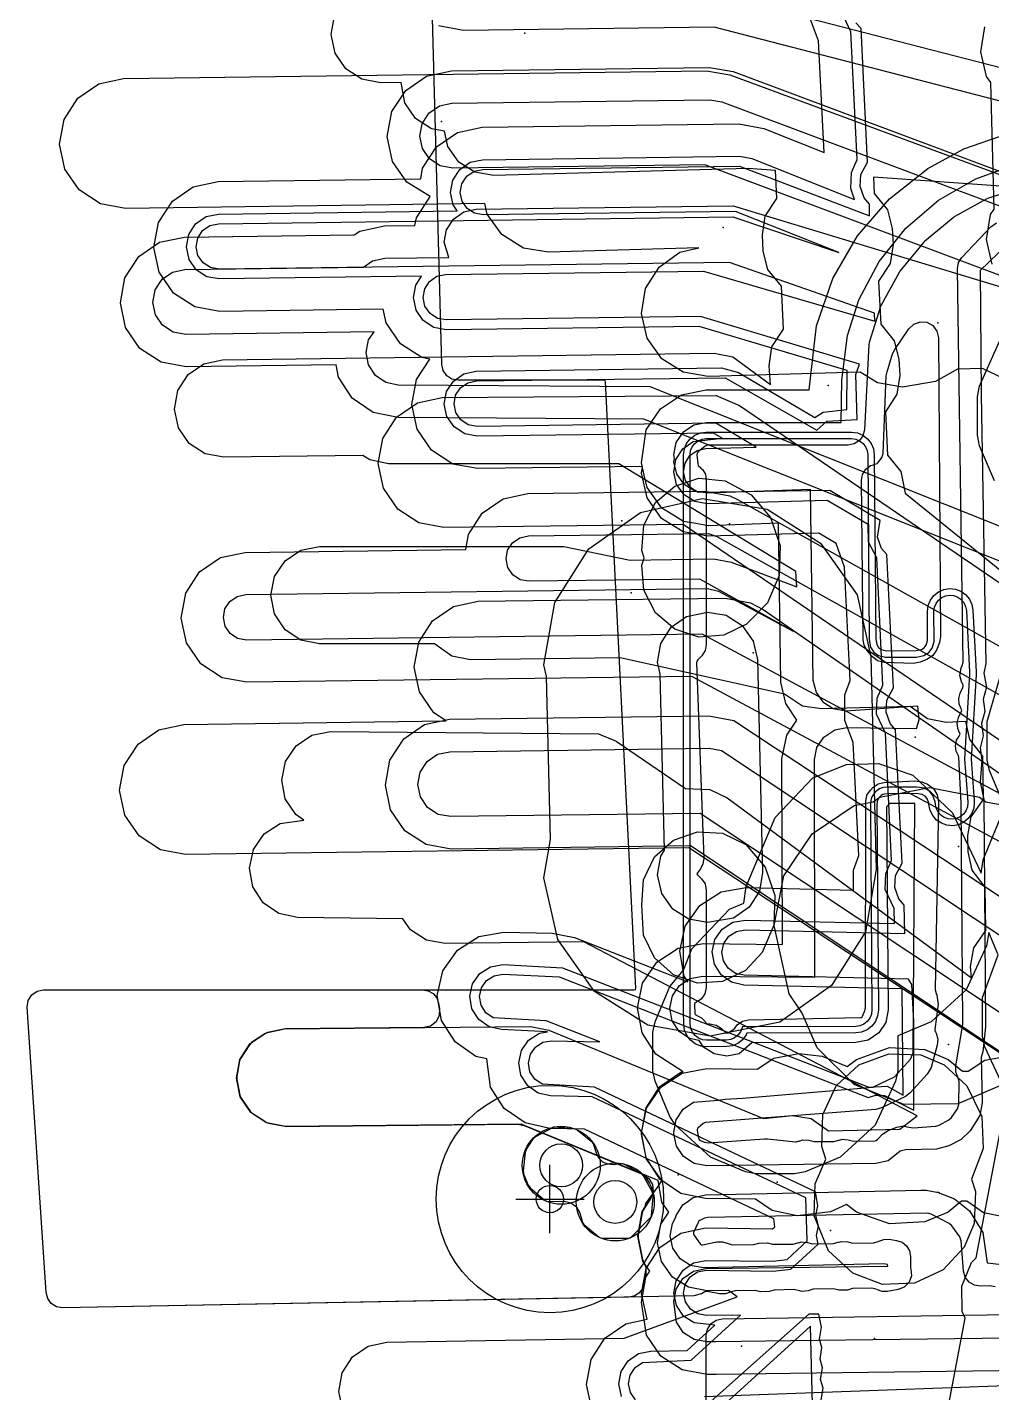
# Model space of a CAD drawing. Header units: metres. Extents: x 17722 to 17999, y 13535 to 15917.
# Drawn here: x 17751.42 to 17781.11, y 14743.12 to 14785.15 of the extents above; entities that cross this region are included whole.
import ezdxf

# ---------------------------------------------------------------- set-up
doc = ezdxf.new("R2010")
doc.units = ezdxf.units.M
for name, color, linetype in [('AI_GREENING_ALLOWED_ZONE', 4, 'Continuous'), ('AI_GREENING_EXCLUSIONS', 1, 'Continuous'), ('AI_GREENING_LAWN', 82, 'Continuous'), ('AI_GREENING_REJECTED', 6, 'Continuous'), ('AI_GREENING_SHRUBS', 92, 'Continuous'), ('AI_GREENING_TREES', 3, 'Continuous')]:
    doc.layers.add(name, color=color, linetype=linetype)

# ---------------------------------------------------------------- blocks, each defined once
blk = doc.blocks.new('AI_TREE')
for p, q in [((0, -0.3), (0, 0.3)), ((-0.3, 0), (0.3, 0))]:
    blk.add_line(p, q)
for radius in [1, 0.12]:
    blk.add_circle((0, 0), radius)
blk = doc.blocks.new('AI_SHRUB')
for radius in [1, 0.55]:
    blk.add_circle((0, 0), radius)

msp = doc.modelspace()

# ---------------------------------------------------------------- linework, layer by layer
at = {"layer": 'AI_GREENING_ALLOWED_ZONE'}
msp.add_lwpolyline([(17752.508, 14745.738), (17752.321, 14745.77), (17752.16, 14745.87), (17752.048, 14746.022), (17752, 14746.205), (17751.421, 14754.992), (17751.449, 14755.193), (17751.555, 14755.367), (17751.721, 14755.484), (17751.92, 14755.525), (17763.593, 14755.525), (17763.764, 14755.495), (17763.914, 14755.408), (17764.026, 14755.275), (17764.085, 14755.111), (17764.114, 14754.948), (17764.105, 14754.733), (17764.006, 14754.542), (17763.836, 14754.41), (17763.626, 14754.362), (17759.368, 14754.322), (17759.32, 14754.317), (17758.819, 14754.212), (17758.73, 14754.175), (17758.328, 14753.9), (17758.26, 14753.831), (17757.994, 14753.424), (17757.958, 14753.335), (17757.867, 14752.856), (17757.868, 14752.76), (17757.968, 14752.283), (17758.005, 14752.194), (17758.28, 14751.792), (17758.348, 14751.724), (17758.756, 14751.458), (17758.845, 14751.422), (17759.348, 14751.327), (17759.397, 14751.322), (17766.526, 14751.389), (17766.721, 14751.351), (17770.383, 14749.844), (17770.56, 14749.72), (17770.669, 14749.533), (17770.688, 14749.318), (17770.615, 14749.114), (17770.382, 14748.745), (17770.348, 14748.658), (17770.223, 14747.986), (17770.224, 14747.889), (17770.366, 14747.223), (17770.424, 14747.088), (17770.419, 14747.086), (17770.464, 14746.984), (17770.469, 14746.793), (17770.418, 14746.483), (17770.361, 14746.321), (17770.252, 14746.187), (17770.103, 14746.098), (17769.934, 14746.065), (17752.508, 14745.738)], close=True, dxfattribs=at)
at = {"layer": 'AI_GREENING_EXCLUSIONS'}
for points in [[(17772.272, 14743.01), (17783.805, 14743.423), (17784.196, 14743.359), (17786.678, 14743.526), (17786.915, 14744.12), (17787.481, 14744.764), (17788.261, 14745.151), (17788.553, 14745.21), (17789.147, 14745.21), (17789.98, 14744.925), (17790.624, 14744.359), (17790.969, 14743.679), (17795.319, 14743.835), (17794.562, 14764.909), (17794.191, 14765.402), (17794.045, 14766.281), (17794.163, 14766.959), (17794.471, 14767.468), (17793.639, 14790.627)], [(17787.599, 14782.31), (17772.693, 14786.156)], [(17768.798, 14742.617), (17768.635, 14743.38), (17768.777, 14744.148), (17769.202, 14744.802), (17769.845, 14745.244), (17770.506, 14745.385), (17770.326, 14746.178), (17770.471, 14746.945), (17770.898, 14747.598), (17771.543, 14748.038), (17772.306, 14748.198), (17774.364, 14748.172), (17774.432, 14748.235), (17774.406, 14748.479), (17768.576, 14751.237), (17767.508, 14751.259), (17766.745, 14751.427), (17766.106, 14751.874), (17765.686, 14752.532), (17765.571, 14753.399), (17765.235, 14753.474), (17764.597, 14753.923), (17764.178, 14754.581), (17764.044, 14755.35), (17764.213, 14756.112), (17764.662, 14756.75), (17765.32, 14757.169), (17766.089, 14757.303), (17767.585, 14757.269), (17768.267, 14757.133), (17771.754, 14755.771), (17771.641, 14755.95), (17771.507, 14756.719), (17771.677, 14757.48), (17772.125, 14758.119), (17772.784, 14758.537), (17773.553, 14758.672), (17776.854, 14758.595), (17776.854, 14759.209), (17777.02, 14759.657), (17776.849, 14763.138), (17776.588, 14763.812), (17776.588, 14764.603), (17776.754, 14765.051), (17776.583, 14768.532), (17776.322, 14769.267), (17775.786, 14769.584), (17772.381, 14769.49), (17771.612, 14769.621), (17770.951, 14770.037), (17770.5, 14770.673), (17770.327, 14771.434), (17770.327, 14771.434), (17770.361, 14771.636), (17765.285, 14771.569), (17764.518, 14771.711), (17763.863, 14772.136), (17763.421, 14772.779), (17763.259, 14773.542), (17763.401, 14774.31), (17763.811, 14774.942), (17763.566, 14774.987), (17762.912, 14775.412), (17762.47, 14776.055), (17762.381, 14776.473), (17757.346, 14776.406), (17756.578, 14776.548), (17755.924, 14776.973), (17755.482, 14777.616), (17755.319, 14778.38), (17755.461, 14779.147), (17755.886, 14779.801), (17756.529, 14780.244), (17757.293, 14780.406), (17763.532, 14780.488), (17763.593, 14780.82), (17764.018, 14781.474), (17764.661, 14781.916), (17765.424, 14782.079), (17773.331, 14782.183), (17774.097, 14782.042), (17775.954, 14781.303), (17775.785, 14784.738), (17775.533, 14785.389)], [(17761.135, 14742.586), (17761.011, 14743.158), (17761.116, 14743.734), (17761.433, 14744.226), (17761.914, 14744.559), (17762.486, 14744.683), (17769.794, 14744.805), (17773.279, 14746.071), (17773.014, 14746.275), (17772.352, 14746.264), (17771.776, 14746.368), (17771.284, 14746.685), (17770.95, 14747.166), (17770.826, 14747.738), (17770.93, 14748.313), (17771.169, 14748.684), (17770.954, 14748.99), (17770.843, 14749.654), (17766.628, 14751.39), (17759.372, 14751.322), (17758.797, 14751.431), (17758.307, 14751.751), (17757.978, 14752.235), (17757.858, 14752.808), (17757.967, 14753.383), (17758.287, 14753.873), (17758.771, 14754.202), (17759.344, 14754.322), (17766.915, 14754.393), (17767.479, 14754.284), (17774.088, 14751.562), (17774.975, 14751.66), (17775.552, 14751.56), (17776.088, 14751.186), (17778.28, 14751.238), (17778.822, 14751.642), (17768.56, 14757.007), (17764.282, 14756.95), (17763.707, 14757.057), (17763.216, 14757.375), (17762.987, 14757.708), (17759.738, 14757.752), (17759.166, 14757.873), (17758.684, 14758.205), (17758.365, 14758.696), (17758.259, 14759.272), (17758.381, 14759.844), (17758.712, 14760.326), (17759.203, 14760.645), (17759.939, 14760.749), (17759.687, 14760.919), (17759.364, 14761.407), (17759.252, 14761.982), (17759.369, 14762.555), (17759.696, 14763.04), (17760.184, 14763.363), (17760.759, 14763.475), (17769.007, 14763.409), (17769.546, 14763.18), (17771.684, 14761.726), (17772.436, 14761.688), (17772.966, 14761.439), (17780.492, 14755.899), (17780.455, 14756.246), (17780.559, 14756.822), (17780.935, 14757.356), (17780.91, 14758.685), (17780.515, 14759.205), (17780.39, 14759.777), (17780.381, 14760.277), (17780.484, 14760.853), (17780.86, 14761.387), (17780.836, 14762.715), (17780.44, 14763.235), (17780.32, 14763.783), (17779.711, 14763.754), (17779.136, 14763.862), (17778.604, 14764.242), (17775.87, 14764.173), (17775.291, 14764.257), (17774.736, 14764.625), (17769.677, 14765.748), (17765.068, 14765.687), (17764.493, 14765.794), (17763.962, 14766.171), (17760.42, 14766.171), (17759.846, 14766.285), (17759.36, 14766.61), (17759.035, 14767.097), (17758.92, 14767.671), (17759.035, 14768.245), (17759.36, 14768.732), (17759.846, 14769.057), (17760.42, 14769.171), (17767.938, 14769.171), (17769.986, 14768.753), (17772.545, 14768.787), (17773.094, 14768.69), (17775.109, 14767.931), (17775.085, 14768.405), (17769.637, 14771.72), (17762.539, 14771.72), (17761.965, 14771.835), (17761.755, 14771.975), (17757.47, 14771.918), (17756.895, 14772.025), (17756.404, 14772.344), (17756.072, 14772.826), (17755.951, 14773.398), (17756.057, 14773.974), (17756.376, 14774.465), (17756.858, 14774.796), (17757.431, 14774.918), (17772.571, 14775.118), (17773.146, 14775.012), (17774.305, 14774.16), (17774.261, 14774.735), (17774.346, 14775.314), (17774.704, 14775.861), (17774.636, 14777.188), (17774.224, 14777.694), (17774.081, 14778.262), (17774.055, 14778.761), (17774.14, 14779.34), (17774.498, 14779.886), (17774.454, 14780.749), (17773.613, 14780.808), (17765.781, 14780.596), (17765.204, 14780.695), (17764.709, 14781.006), (17764.37, 14781.484), (17764.263, 14781.956), (17763.866, 14782.03), (17763.375, 14782.348), (17763.044, 14782.831), (17762.932, 14783.456), (17762.296, 14783.447), (17761.721, 14783.554), (17761.23, 14783.873), (17760.898, 14784.355), (17760.776, 14784.927), (17760.883, 14785.503)], [(17769.716, 14743.012), (17769.635, 14743.394), (17769.706, 14743.777), (17769.919, 14744.105), (17770.24, 14744.326), (17770.622, 14744.407), (17771.738, 14744.422), (17772.592, 14745.201), (17771.952, 14745.271), (17771.626, 14745.484), (17771.406, 14745.806), (17771.326, 14746.188), (17771.398, 14746.572), (17771.612, 14746.898), (17771.934, 14747.118), (17772.316, 14747.198), (17774.372, 14747.17), (17774.813, 14747.228), (17775.433, 14747.794), (17775.388, 14749.121), (17768.811, 14752.233), (17767.528, 14752.259), (17767.147, 14752.343), (17766.827, 14752.566), (17766.617, 14752.895), (17766.549, 14753.279), (17766.633, 14753.66), (17766.856, 14753.98), (17767.185, 14754.19), (17767.439, 14754.235), (17766.02, 14754.304), (17765.639, 14754.389), (17765.32, 14754.613), (17765.111, 14754.943), (17765.043, 14755.327), (17765.128, 14755.708), (17765.352, 14756.027), (17765.682, 14756.236), (17766.066, 14756.304), (17767.903, 14756.201), (17777.325, 14752.524), (17777.889, 14752.564), (17778.387, 14752.286), (17778.358, 14755.559), (17773.483, 14755.672), (17773.102, 14755.757), (17772.783, 14755.982), (17772.573, 14756.311), (17772.506, 14756.695), (17772.591, 14757.076), (17772.816, 14757.396), (17773.145, 14757.605), (17773.529, 14757.672), (17778.124, 14757.565), (17778.105, 14758.031), (17777.834, 14758.615), (17777.854, 14759.108), (17778.03, 14759.507), (17777.839, 14763.425), (17777.568, 14764.01), (17777.588, 14764.503), (17777.764, 14764.901), (17777.573, 14768.819), (17777.322, 14769.307), (17777.311, 14769.844), (17776.047, 14770.592), (17772.354, 14770.49), (17771.969, 14770.555), (17771.639, 14770.763), (17771.413, 14771.081), (17771.326, 14771.462), (17771.392, 14771.846), (17771.6, 14772.177), (17771.918, 14772.402), (17772.817, 14772.503), (17772.543, 14772.665), (17765.272, 14772.569), (17764.888, 14772.64), (17764.561, 14772.852), (17764.34, 14773.174), (17764.259, 14773.555), (17764.33, 14773.939), (17764.542, 14774.266), (17764.864, 14774.487), (17765.245, 14774.569), (17772.798, 14774.668), (17773.32, 14774.529), (17775.667, 14773.14), (17775.921, 14773.31), (17776.651, 14773.386), (17776.66, 14774.585), (17772.109, 14775.948), (17764.32, 14775.845), (17763.937, 14775.916), (17763.609, 14776.128), (17763.388, 14776.45), (17763.307, 14776.832), (17763.378, 14777.215), (17763.556, 14777.488), (17757.332, 14777.406), (17757.332, 14777.406), (17756.949, 14777.477), (17756.621, 14777.69), (17756.4, 14778.011), (17756.319, 14778.393), (17756.39, 14778.777), (17756.603, 14779.104), (17756.924, 14779.325), (17757.306, 14779.406), (17764.656, 14779.503), (17764.532, 14779.684), (17764.451, 14780.066), (17764.522, 14780.449), (17764.734, 14780.776), (17765.056, 14780.997), (17765.438, 14781.079), (17773.344, 14781.183), (17773.727, 14781.112), (17776.892, 14779.854), (17776.771, 14780.192), (17776.791, 14780.685), (17776.967, 14781.084), (17776.777, 14785.01), (17776.513, 14785.587)], [(17770.147, 14742.905), (17769.992, 14743.13), (17769.935, 14743.398), (17769.985, 14743.666), (17770.134, 14743.895), (17770.359, 14744.05), (17771.856, 14744.123), (17773.374, 14745.508), (17772.333, 14745.498), (17772.064, 14745.549), (17771.836, 14745.698), (17771.682, 14745.924), (17771.626, 14746.191), (17771.677, 14746.46), (17771.826, 14746.688), (17772.052, 14746.842), (17772.319, 14746.898), (17774.376, 14746.87), (17774.932, 14746.93), (17775.771, 14747.696), (17775.719, 14747.965), (17775.781, 14748.257), (17775.701, 14748.586), (17775.764, 14748.881), (17775.691, 14749.309), (17768.881, 14752.531), (17767.268, 14752.618), (17767.044, 14752.774), (17766.897, 14753.004), (17766.849, 14753.273), (17766.908, 14753.54), (17767.064, 14753.764), (17767.294, 14753.911), (17767.563, 14753.959), (17769.051, 14753.928), (17767.4, 14754.573), (17765.76, 14754.664), (17765.537, 14754.82), (17765.39, 14755.051), (17765.343, 14755.32), (17765.403, 14755.587), (17765.56, 14755.81), (17765.79, 14755.957), (17766.059, 14756.004), (17767.794, 14755.922), (17777.311, 14752.207), (17777.541, 14752.288), (17777.814, 14752.273), (17778.713, 14751.82), (17778.717, 14754.549), (17778.657, 14755.692), (17778.555, 14755.855), (17773.49, 14755.972), (17773.223, 14756.032), (17773, 14756.189), (17772.853, 14756.419), (17772.806, 14756.688), (17772.866, 14756.955), (17773.023, 14757.179), (17773.253, 14757.325), (17773.522, 14757.372), (17778.44, 14757.258), (17778.417, 14758.135), (17778.253, 14758.325), (17778.128, 14758.675), (17778.148, 14759.049), (17778.353, 14759.428), (17778.152, 14763.529), (17777.988, 14763.719), (17777.862, 14764.069), (17777.882, 14764.443), (17778.088, 14764.822), (17777.886, 14768.923), (17777.722, 14769.113), (17777.597, 14769.463), (17777.675, 14769.977), (17776.125, 14770.894), (17772.076, 14770.835), (17771.845, 14770.981), (17771.687, 14771.204), (17771.626, 14771.47), (17771.672, 14771.739), (17771.818, 14771.97), (17772.04, 14772.128), (17772.307, 14772.189), (17773.864, 14772.232), (17772.624, 14772.966), (17765.268, 14772.869), (17764.999, 14772.918), (17764.77, 14773.067), (17764.615, 14773.292), (17764.558, 14773.559), (17764.608, 14773.828), (17764.757, 14774.057), (17764.982, 14774.212), (17765.249, 14774.269), (17772.91, 14774.361), (17775.726, 14772.757), (17776.036, 14773.033), (17776.974, 14773.086), (17776.933, 14774.47), (17777.039, 14774.785), (17772.151, 14776.248), (17764.316, 14776.145), (17764.048, 14776.195), (17763.819, 14776.343), (17763.664, 14776.568), (17763.607, 14776.835), (17763.657, 14777.104), (17763.806, 14777.333), (17764.031, 14777.488), (17764.298, 14777.545), (17772.24, 14777.65), (17777.512, 14776.105), (17777.499, 14776.352), (17773.037, 14777.914), (17757.328, 14777.706), (17757.06, 14777.756), (17756.831, 14777.905), (17756.676, 14778.13), (17756.619, 14778.397), (17756.669, 14778.665), (17756.818, 14778.894), (17757.043, 14779.049), (17757.043, 14779.049), (17757.31, 14779.106), (17773.143, 14779.315), (17776.401, 14778.22), (17773.228, 14779.481), (17765.46, 14779.379), (17765.191, 14779.429), (17764.962, 14779.577), (17764.808, 14779.802), (17764.751, 14780.069), (17764.801, 14780.338), (17764.949, 14780.567), (17765.174, 14780.722), (17765.441, 14780.779), (17773.348, 14780.883), (17777.352, 14779.348), (17777.355, 14779.712), (17777.191, 14779.902), (17777.065, 14780.252), (17777.085, 14780.626), (17777.29, 14781.005), (17777.09, 14785.113), (17776.933, 14785.296)], [(17786.62, 14781.53), (17772.572, 14785.154), (17764.849, 14785.052), (17764.081, 14785.194)], [(17781.123, 14777.858), (17780.948, 14778.619), (17781.078, 14779.388), (17781.185, 14779.56), (17781.082, 14783.45), (17780.952, 14783.634), (17780.777, 14784.394), (17780.906, 14785.164)], [(17781.476, 14774.341), (17780.825, 14774.652), (17780.055, 14774.629), (17779.382, 14774.247), (17778.364, 14774.079), (17777.594, 14774.209), (17777.064, 14774.541), (17772.385, 14774.404), (17771.615, 14774.533), (17770.954, 14774.948), (17770.502, 14775.583), (17770.327, 14776.344), (17770.457, 14777.113), (17770.871, 14777.775), (17771.507, 14778.227), (17772.097, 14778.363), (17767.466, 14778.227), (17766.696, 14778.356), (17766.035, 14778.771), (17765.582, 14779.406), (17765.509, 14779.726), (17754.439, 14779.579), (17753.672, 14779.721), (17753.018, 14780.146), (17752.575, 14780.789), (17752.413, 14781.553), (17752.555, 14782.32), (17752.98, 14782.975), (17753.623, 14783.417), (17754.386, 14783.579), (17772.331, 14783.816), (17773.05, 14783.693), (17783.694, 14779.764)], [(17782.337, 14768.328), (17770.401, 14773.088), (17762.836, 14773.141), (17762.072, 14773.299), (17761.426, 14773.737), (17760.997, 14774.389), (17760.926, 14774.76), (17756.311, 14774.699), (17755.544, 14774.841), (17754.89, 14775.266), (17754.447, 14775.909), (17754.285, 14776.672), (17754.427, 14777.44), (17754.852, 14778.094), (17755.495, 14778.536), (17756.259, 14778.698), (17761.489, 14778.768), (17761.654, 14778.881), (17762.417, 14779.044), (17763.357, 14779.056), (17763.401, 14779.292), (17763.826, 14779.947), (17763.109, 14780.383), (17762.666, 14781.026), (17762.504, 14781.79), (17762.646, 14782.557), (17763.071, 14783.211), (17763.714, 14783.654), (17764.478, 14783.816), (17772.426, 14783.921), (17773.154, 14783.794), (17786.696, 14778.725)], [(17783.591, 14776.684), (17772.278, 14780.919), (17764.517, 14780.816), (17764.134, 14780.887), (17763.806, 14781.1), (17763.585, 14781.421), (17763.504, 14781.803), (17763.575, 14782.187), (17763.788, 14782.514), (17764.109, 14782.735), (17764.491, 14782.816), (17772.439, 14782.921), (17772.803, 14782.858), (17787.736, 14777.268)], [(17790.939, 14743.917), (17774.922, 14743.718), (17772.639, 14743.686), (17772.621, 14743.689), (17772.351, 14743.686), (17771.584, 14743.829), (17770.929, 14744.254), (17770.488, 14744.898), (17770.326, 14745.912), (17770.465, 14746.68), (17770.587, 14746.87), (17770.376, 14747.174), (17770.214, 14747.938), (17770.356, 14748.705), (17770.445, 14748.845), (17770.463, 14748.947), (17770.842, 14749.473), (17770.958, 14749.656), (17770.489, 14750.317), (17770.489, 14750.317), (17770.326, 14751.08), (17770.331, 14751.105), (17770.326, 14751.127), (17770.47, 14751.894), (17770.897, 14752.548), (17771.541, 14752.988), (17771.616, 14753.004), (17770.776, 14753.548), (17770.349, 14754.201), (17770.205, 14754.968), (17770.365, 14755.732), (17770.806, 14756.376), (17771.459, 14756.803), (17772.226, 14756.947), (17774.667, 14756.921), (17774.656, 14762.631), (17774.806, 14763.363), (17775.114, 14763.825), (17774.771, 14764.338), (17774.621, 14765), (17774.552, 14769.886), (17772.393, 14769.813), (17772.008, 14769.876), (17771.623, 14769.939), (17771.623, 14769.939), (17771.623, 14769.939), (17771.292, 14770.145), (17770.96, 14770.351), (17770.96, 14770.351), (17770.96, 14770.351), (17770.733, 14770.668), (17770.505, 14770.985), (17770.505, 14770.985), (17770.505, 14770.985), (17770.416, 14771.365), (17770.327, 14771.745), (17770.327, 14771.745), (17770.327, 14771.745), (17770.478, 14772.758), (17770.912, 14773.407), (17771.561, 14773.84), (17772.326, 14773.992), (17775.491, 14773.992), (17775.718, 14775.966), (17776.22, 14777.424), (17776.977, 14778.736), (17777.961, 14779.874), (17779.142, 14780.811), (17780.259, 14781.417), (17781.554, 14781.861)], [(17781.578, 14778.46), (17780.757, 14777.672), (17780.785, 14773.837), (17780.93, 14765.569), (17780.875, 14765.27), (17780.948, 14764.843), (17780.85, 14764.469), (17780.9, 14764.094), (17780.802, 14763.72), (17780.852, 14763.346), (17780.754, 14762.972), (17780.804, 14762.597), (17780.758, 14761.928), (17780.871, 14761.382), (17780.923, 14754.383), (17780.836, 14753.616), (17780.789, 14753.455), (17780.818, 14752.043), (17780.818, 14752.043), (17780.747, 14751.659), (17780.452, 14751.189), (17780.17, 14750.92), (17779.788, 14750.723), (17779.411, 14750.62), (17778.455, 14750.602), (17778.295, 14750.558), (17777.922, 14750.258), (17777.54, 14750.177), (17772.339, 14750.107), (17771.956, 14750.178), (17771.628, 14750.39), (17771.407, 14750.712), (17771.326, 14751.093), (17771.331, 14751.117), (17771.326, 14751.138), (17771.398, 14751.522), (17771.611, 14751.849), (17771.933, 14752.069), (17772.69, 14752.131), (17772.909, 14752.162), (17773.445, 14752.194), (17777.454, 14752.525), (17778.12, 14752.85), (17778.617, 14753.388), (17778.693, 14753.583), (17778.746, 14761.264), (17777.977, 14761.262), (17777.878, 14761.162), (17777.923, 14754.908), (17777.85, 14754.524), (17777.634, 14754.198), (17777.31, 14753.979), (17776.926, 14753.901), (17773.729, 14753.892), (17773.336, 14753.56), (17772.955, 14753.48), (17772.571, 14753.552), (17772.244, 14753.765), (17772.108, 14753.965), (17771.813, 14754.027), (17771.491, 14754.247), (17771.277, 14754.574), (17771.205, 14754.957), (17771.285, 14755.339), (17771.505, 14755.661), (17771.832, 14755.875), (17772.215, 14755.947), (17775.669, 14755.911), (17775.656, 14762.616), (17775.731, 14762.982), (17775.947, 14763.307), (17776.287, 14763.531), (17776.654, 14763.601), (17778.794, 14763.568), (17778.876, 14763.839), (17778.836, 14764.259), (17776.619, 14764.103), (17776.236, 14764.179), (17775.949, 14764.36), (17775.716, 14764.673), (17775.62, 14765.052), (17775.535, 14770.924), (17772.36, 14770.813), (17772.36, 14770.813), (17772.36, 14770.813), (17772.36, 14770.813), (17772.167, 14770.844), (17771.975, 14770.876), (17771.975, 14770.876), (17771.975, 14770.876), (17771.809, 14770.979), (17771.643, 14771.081), (17771.643, 14771.081), (17771.643, 14771.081), (17771.529, 14771.24), (17771.416, 14771.398), (17771.416, 14771.398), (17771.416, 14771.398), (17771.416, 14771.398), (17771.327, 14771.778), (17771.343, 14771.879), (17771.326, 14771.992), (17771.402, 14772.375), (17771.619, 14772.699), (17771.943, 14772.916), (17772.326, 14772.992), (17776.479, 14772.992), (17776.499, 14774.287), (17776.672, 14775.664), (17777.022, 14776.767), (17777.643, 14777.944), (17778.468, 14778.973), (17779.47, 14779.829), (17780.623, 14780.486), (17781.612, 14780.844)], [(17783.86, 14780.094), (17777.469, 14780.539), (17777.495, 14780.04), (17777.907, 14779.533), (17778.05, 14778.965), (17778.076, 14778.466), (17777.991, 14777.887), (17777.632, 14777.341), (17777.7, 14776.014), (17778.112, 14775.507), (17778.256, 14774.939), (17778.281, 14774.44), (17778.196, 14773.861), (17777.838, 14773.315), (17777.906, 14771.988), (17778.318, 14771.481), (17778.447, 14770.812), (17781.898, 14768.021)], [(17783.285, 14769.026), (17770.597, 14774.087), (17762.843, 14774.141), (17762.461, 14774.22), (17762.138, 14774.439), (17761.924, 14774.765), (17761.85, 14775.148), (17761.929, 14775.531), (17762.095, 14775.775), (17756.298, 14775.699), (17755.915, 14775.77), (17755.587, 14775.982), (17755.366, 14776.304), (17755.285, 14776.685), (17755.356, 14777.069), (17755.569, 14777.396), (17755.89, 14777.617), (17756.272, 14777.699), (17761.77, 14777.771), (17762.049, 14777.962), (17762.43, 14778.044), (17764.399, 14778.07), (17764.259, 14778.538), (17764.33, 14778.921), (17764.542, 14779.249), (17764.864, 14779.47), (17765.245, 14779.551), (17773.151, 14779.655), (17783.423, 14776.552)], [(17781.194, 14771.191), (17780.741, 14772.274), (17780.676, 14772.596), (17780.676, 14773.784), (17780.741, 14774.106), (17781.688, 14776.247)], [(17784.487, 14761.08), (17771.615, 14769.854), (17764.247, 14769.757), (17763.479, 14769.899), (17762.825, 14770.324), (17762.383, 14770.967), (17762.22, 14771.73), (17762.363, 14772.497), (17762.787, 14773.152), (17763.431, 14773.594), (17764.194, 14773.756), (17772.627, 14773.82), (17773.346, 14773.515), (17784.397, 14765.983)], [(17781.77, 14759.869), (17771.884, 14765.173), (17758.183, 14764.992), (17757.416, 14765.134), (17756.761, 14765.559), (17756.319, 14766.202), (17756.157, 14766.965), (17756.299, 14767.733), (17756.724, 14768.387), (17757.367, 14768.829), (17758.13, 14768.991), (17764.917, 14769.081), (17765.002, 14769.541), (17765.427, 14770.195), (17766.07, 14770.638), (17766.833, 14770.8), (17772.283, 14770.872), (17773.05, 14770.73), (17773.286, 14770.618), (17781.589, 14765.973)], [(17783.12, 14760.62), (17772.202, 14766.477), (17758.166, 14766.292), (17757.897, 14766.341), (17757.668, 14766.49), (17757.514, 14766.715), (17757.457, 14766.982), (17757.506, 14767.251), (17757.655, 14767.48), (17757.88, 14767.635), (17758.147, 14767.692), (17772.365, 14767.88), (17772.705, 14767.796), (17774.996, 14766.567), (17772.131, 14768.17), (17766.869, 14768.1), (17766.6, 14768.15), (17766.371, 14768.299), (17766.217, 14768.524), (17766.16, 14768.791), (17766.21, 14769.059), (17766.358, 14769.288), (17766.583, 14769.443), (17766.851, 14769.5), (17772.391, 14769.567), (17772.651, 14769.483), (17782.956, 14763.718)], [(17781.627, 14748.505), (17780.863, 14748.664), (17780.346, 14749.017), (17780.182, 14749.018), (17779.772, 14748.686), (17779.05, 14748.384), (17777.966, 14748.325), (17776.952, 14748.686), (17776.639, 14748.921), (17776.146, 14748.696), (17775.122, 14748.57), (17774.358, 14748.73), (17773.842, 14749.084), (17772.305, 14749.1), (17771.541, 14749.26), (17770.897, 14749.701), (17770.47, 14750.354), (17770.326, 14751.121), (17770.487, 14751.885), (17770.927, 14752.529), (17771.58, 14752.956), (17772.347, 14753.1), (17773.888, 14753.083), (17774.409, 14753.423), (17775.176, 14753.567), (17775.892, 14753.483), (17776.658, 14753.169), (17776.952, 14753.385), (17777.966, 14753.746), (17779.05, 14753.687), (17779.772, 14753.385), (17780.216, 14753.018), (17780.387, 14753.017), (17780.906, 14753.357), (17781.528, 14753.475), (17771.786, 14759.9), (17756.29, 14759.695), (17755.523, 14759.837), (17754.868, 14760.262), (17754.426, 14760.905), (17754.264, 14761.668), (17754.406, 14762.435), (17754.831, 14763.09), (17755.474, 14763.532), (17756.237, 14763.694), (17764.321, 14763.801), (17763.937, 14764.051), (17763.495, 14764.694), (17763.332, 14765.457), (17763.474, 14766.225), (17763.899, 14766.879), (17764.542, 14767.321), (17765.306, 14767.484), (17772.915, 14767.584), (17773.682, 14767.442), (17774.08, 14767.228), (17784.507, 14760.005)], [(17781.527, 14752.428), (17780.896, 14753.775), (17780.831, 14754.098), (17780.831, 14755.285), (17781.311, 14756.598), (17781.021, 14757.285), (17780.956, 14756.875), (17780.325, 14755.528), (17779.252, 14754.54), (17778.22, 14754.109), (17778.22, 14753.033), (17778.155, 14752.71), (17777.524, 14751.363), (17776.45, 14750.376), (17775.367, 14749.922), (17775.045, 14749.857), (17773.857, 14749.857), (17773.535, 14749.922), (17772.451, 14750.376), (17771.378, 14751.363), (17771.2, 14751.627), (17770.747, 14752.71), (17770.682, 14753.033), (17770.682, 14754.22), (17770.747, 14754.542), (17771.2, 14755.626), (17771.621, 14756.132), (17771.881, 14756.788), (17773.041, 14758.01), (17773.483, 14758.196), (17773.548, 14758.707), (17773.548, 14758.707), (17774.447, 14760.833), (17775.607, 14762.055), (17776.637, 14762.462), (17777.631, 14762.489), (17778.681, 14762.137), (17779.905, 14760.978), (17780.786, 14759.113), (17780.851, 14759.523), (17781.521, 14761.151), (17781.042, 14762.272), (17780.977, 14762.594), (17780.977, 14763.782), (17781.361, 14765.128)], [(17787.246, 14749.709), (17771.836, 14759.954), (17764.47, 14759.856), (17763.703, 14759.998), (17763.048, 14760.423), (17762.606, 14761.066), (17762.444, 14761.83), (17762.586, 14762.597), (17763.011, 14763.252), (17763.654, 14763.694), (17764.417, 14763.856), (17772.401, 14763.961), (17773.169, 14763.819), (17787.294, 14754.48)], [(17788.258, 14750.237), (17772.132, 14760.958), (17764.457, 14760.856), (17764.073, 14760.927), (17763.746, 14761.14), (17763.525, 14761.461), (17763.444, 14761.843), (17763.515, 14762.227), (17763.727, 14762.554), (17764.049, 14762.775), (17764.431, 14762.856), (17772.415, 14762.962), (17772.798, 14762.891), (17788.356, 14752.574)], [(17781.575, 14752.658), (17780.066, 14752.011), (17778.405, 14751.995), (17776.883, 14752.615), (17775.739, 14753.738), (17775.277, 14754.804), (17774.874, 14755.406), (17774.413, 14757.502), (17774.717, 14759.033), (17775.585, 14760.33), (17776.882, 14761.198), (17777.465, 14761.313), (17777.67, 14761.451), (17777.67, 14761.451), (17779.201, 14761.755), (17780.732, 14761.451), (17780.931, 14761.317), (17781.534, 14761.198)], [(17779.48, 14741.152), (17780.294, 14745.416), (17780.205, 14745.624), (17780.197, 14746.404), (17780.488, 14747.128), (17780.63, 14747.273), (17781.444, 14751.538)], [(17790.927, 14744.917), (17774.933, 14744.718), (17772.626, 14744.686), (17772.608, 14744.689), (17772.338, 14744.686), (17771.955, 14744.757), (17771.628, 14744.97), (17771.407, 14745.292), (17771.326, 14745.931), (17771.395, 14746.315), (17771.606, 14746.643), (17771.927, 14746.865), (17772.308, 14746.948), (17777.913, 14747.018), (17777.907, 14747.066), (17777.796, 14747.087), (17772.227, 14746.964), (17771.844, 14747.035), (17771.516, 14747.248), (17771.295, 14747.569), (17771.214, 14747.951), (17771.285, 14748.334), (17771.381, 14748.508), (17771.394, 14748.583), (17771.605, 14748.912), (17771.605, 14748.912), (17771.605, 14748.912), (17771.605, 14748.912), (17771.765, 14749.024), (17771.925, 14749.135), (17771.925, 14749.135), (17771.925, 14749.135), (17772.115, 14749.177), (17772.306, 14749.219), (17772.306, 14749.219), (17772.306, 14749.219), (17778.932, 14749.355), (17778.932, 14749.355), (17779.095, 14749.358), (17779.419, 14749.302), (17779.423, 14749.301), (17779.424, 14749.301), (17779.472, 14749.293), (17779.516, 14749.265), (17779.968, 14749.087), (17780.431, 14748.72), (17780.844, 14748.055), (17780.976, 14747.119), (17781.331, 14747.079)], [(17775.862, 14742.905), (17775.922, 14743.267), (17775.845, 14743.529), (17775.904, 14743.891), (17775.827, 14744.153), (17775.887, 14744.514), (17775.81, 14744.777), (17775.869, 14745.138), (17775.793, 14745.546), (17775.486, 14745.54), (17772.37, 14742.768)], [(17775.928, 14729.874), (17775.532, 14745.176), (17772.806, 14742.688)]]:
    msp.add_lwpolyline(points, dxfattribs=at)
for points in [[(17772.338, 14753.773), (17772.157, 14753.795), (17771.987, 14753.863), (17771.841, 14753.973), (17771.728, 14754.117), (17771.656, 14754.285), (17771.631, 14754.466), (17771.626, 14754.88), (17771.626, 14754.888), (17771.626, 14771.992), (17771.65, 14772.174), (17771.72, 14772.342), (17771.831, 14772.487), (17771.976, 14772.599), (17772.145, 14772.669), (17772.326, 14772.692), (17776.798, 14772.692), (17776.979, 14772.669), (17777.147, 14772.599), (17777.292, 14772.489), (17777.403, 14772.345), (17777.474, 14772.178), (17777.498, 14771.997), (17777.54, 14766.326), (17777.575, 14766.15), (17777.631, 14766.064), (17777.715, 14766.003), (17777.865, 14765.964), (17778.776, 14765.968), (17778.949, 14766.002), (17779.035, 14766.056), (17779.097, 14766.137), (17779.136, 14766.274), (17779.134, 14767.174), (17779.156, 14767.352), (17779.224, 14767.519), (17779.331, 14767.663), (17779.472, 14767.775), (17779.637, 14767.847), (17779.815, 14767.875), (17779.993, 14767.857), (17780.162, 14767.794), (17780.308, 14767.69), (17780.424, 14767.552), (17780.5, 14767.389), (17780.533, 14767.212), (17780.633, 14765.311), (17780.633, 14765.233), (17780.48, 14762.622), (17780.564, 14761.477), (17780.566, 14761.461), (17780.568, 14761.438), (17780.571, 14761.405), (17780.573, 14761.382), (17780.575, 14761.349), (17780.576, 14761.326), (17780.577, 14761.293), (17780.558, 14761.114), (17780.494, 14760.946), (17780.389, 14760.799), (17780.251, 14760.685), (17780.088, 14760.609), (17779.911, 14760.577), (17779.732, 14760.591), (17779.562, 14760.651), (17779.413, 14760.752), (17779.295, 14760.887), (17779.215, 14761.048), (17779.179, 14761.225), (17779.176, 14761.269), (17779.127, 14761.412), (17779.063, 14761.49), (17778.975, 14761.54), (17778.794, 14761.568), (17777.91, 14761.562), (17777.816, 14761.552), (17777.761, 14761.535), (17777.71, 14761.507), (17777.665, 14761.469), (17777.628, 14761.423), (17777.601, 14761.372), (17777.585, 14761.316), (17777.577, 14761.22), (17777.623, 14754.906), (17777.601, 14754.724), (17777.532, 14754.555), (17777.421, 14754.409), (17777.276, 14754.296), (17777.107, 14754.226), (17776.925, 14754.201), (17773.576, 14754.191), (17773.554, 14754.136), (17773.444, 14753.99), (17773.3, 14753.877), (17773.132, 14753.806), (17772.951, 14753.78), (17772.338, 14753.773)], [(17772.949, 14753.98), (17772.336, 14753.973), (17772.206, 14753.989), (17772.085, 14754.038), (17771.981, 14754.116), (17771.9, 14754.219), (17771.849, 14754.339), (17771.831, 14754.468), (17771.826, 14754.882), (17771.826, 14754.888), (17771.826, 14771.992), (17771.843, 14772.122), (17771.893, 14772.242), (17771.972, 14772.346), (17772.076, 14772.425), (17772.197, 14772.475), (17772.326, 14772.492), (17776.798, 14772.492), (17776.927, 14772.475), (17777.047, 14772.426), (17777.151, 14772.347), (17777.23, 14772.244), (17777.281, 14772.125), (17777.298, 14771.996), (17777.34, 14766.305), (17777.386, 14766.074), (17777.483, 14765.924), (17777.628, 14765.819), (17777.84, 14765.764), (17778.796, 14765.768), (17779.024, 14765.813), (17779.173, 14765.906), (17779.279, 14766.046), (17779.336, 14766.246), (17779.334, 14767.174), (17779.35, 14767.302), (17779.398, 14767.421), (17779.475, 14767.524), (17779.576, 14767.603), (17779.693, 14767.655), (17779.82, 14767.675), (17779.948, 14767.662), (17780.068, 14767.617), (17780.173, 14767.543), (17780.255, 14767.444), (17780.31, 14767.328), (17780.333, 14767.202), (17780.433, 14765.301), (17780.433, 14765.245), (17780.279, 14762.621), (17780.365, 14761.457), (17780.367, 14761.437), (17780.369, 14761.42), (17780.372, 14761.387), (17780.373, 14761.371), (17780.375, 14761.338), (17780.376, 14761.321), (17780.377, 14761.288), (17780.363, 14761.16), (17780.318, 14761.04), (17780.243, 14760.936), (17780.144, 14760.854), (17780.028, 14760.799), (17779.901, 14760.777), (17779.773, 14760.787), (17779.652, 14760.83), (17779.546, 14760.902), (17779.461, 14760.998), (17779.404, 14761.114), (17779.378, 14761.239), (17779.373, 14761.308), (17779.305, 14761.511), (17779.194, 14761.645), (17779.042, 14761.732), (17778.809, 14761.768), (17777.898, 14761.762), (17777.775, 14761.749), (17777.682, 14761.72), (17777.597, 14761.673), (17777.521, 14761.61), (17777.46, 14761.532), (17777.415, 14761.446), (17777.388, 14761.353), (17777.377, 14761.228), (17777.423, 14754.905), (17777.407, 14754.775), (17777.358, 14754.654), (17777.279, 14754.549), (17777.175, 14754.469), (17777.055, 14754.419), (17776.925, 14754.401), (17773.432, 14754.391), (17773.428, 14754.356), (17773.379, 14754.235), (17773.301, 14754.13), (17773.198, 14754.05), (17773.078, 14753.998), (17772.949, 14753.98)], [(17774.302, 14770.061), (17774.601, 14769.195), (17774.567, 14768.279), (17774.205, 14767.438), (17773.563, 14766.784), (17772.861, 14766.444), (17772.096, 14766.384), (17771.353, 14766.623), (17770.758, 14767.129), (17770.402, 14767.823), (17770.339, 14768.601), (17770.412, 14768.827), (17770.339, 14769.053), (17770.402, 14769.831), (17770.758, 14770.526), (17771.353, 14771.031), (17772.096, 14771.271), (17772.905, 14771.198), (17773.71, 14770.76), (17774.302, 14770.061)], [(17776.181, 14755.658), (17774.587, 14754.534), (17772.449, 14754.101), (17770.527, 14754.434), (17768.879, 14755.478), (17767.755, 14757.073), (17767.328, 14758.976), (17767.532, 14760.157), (17767.408, 14765.169), (17767.328, 14765.527), (17767.661, 14767.45), (17768.704, 14769.098), (17770.299, 14770.222), (17772.202, 14770.65), (17774.196, 14770.318), (17775.845, 14769.275), (17776.968, 14767.68), (17777.396, 14765.777), (17777.558, 14759.228), (17777.225, 14757.306), (17776.181, 14755.658)], [(17773.897, 14765.69), (17774.059, 14759.142), (17773.959, 14758.566), (17773.646, 14758.071), (17773.168, 14757.734), (17772.363, 14757.6), (17771.786, 14757.7), (17771.292, 14758.013), (17770.955, 14758.491), (17770.826, 14759.062), (17770.926, 14759.639), (17771.042, 14759.821), (17770.907, 14765.256), (17770.826, 14765.614), (17770.926, 14766.191), (17771.239, 14766.685), (17771.718, 14767.022), (17772.361, 14767.153), (17772.937, 14767.053), (17773.432, 14766.74), (17773.769, 14766.261), (17773.897, 14765.69)], [(17773.546, 14759.996), (17774.138, 14759.296), (17774.437, 14758.43), (17774.403, 14757.515), (17774.041, 14756.673), (17773.531, 14756.119), (17772.829, 14755.779), (17772.05, 14755.734), (17771.313, 14755.991), (17770.73, 14756.51), (17770.39, 14757.212), (17770.345, 14758.134), (17770.39, 14758.914), (17770.73, 14759.616), (17771.313, 14760.135), (17772.05, 14760.392), (17772.829, 14760.347), (17773.546, 14759.996)], [(17777.943, 14753.56), (17778.929, 14753.521), (17779.652, 14753.219), (17780.351, 14752.572), (17780.809, 14751.625), (17780.848, 14750.639), (17780.492, 14749.7), (17780.61, 14749.316), (17780.571, 14748.33), (17780.269, 14747.607), (17779.622, 14746.908), (17778.74, 14746.499), (17777.754, 14746.46), (17776.837, 14746.801), (17776.09, 14747.496), (17775.642, 14748.572), (17775.681, 14749.558), (17776.002, 14750.309), (17775.879, 14750.704), (17775.918, 14751.69), (17776.327, 14752.572), (17777.026, 14753.219), (17777.943, 14753.56)]]:
    msp.add_lwpolyline(points, close=True, dxfattribs=at)
at = {"layer": 'AI_GREENING_LAWN'}
for points in [[(17781.224, 14746.378), (17781.056, 14746.418), (17780.769, 14746.405), (17780.58, 14746.432), (17780.415, 14746.529), (17780.298, 14746.68), (17780.247, 14746.864), (17780.172, 14747.802), (17780.128, 14747.925), (17779.89, 14748.26), (17779.801, 14748.336), (17779.25, 14748.619), (17779.133, 14748.646), (17772.376, 14748.52), (17772.27, 14748.494), (17772.129, 14748.424), (17772.096, 14748.4), (17772.073, 14748.365), (17771.936, 14748.058), (17771.927, 14748.019), (17771.943, 14747.984), (17772.132, 14747.709), (17772.163, 14747.679), (17772.207, 14747.679), (17772.648, 14747.768), (17772.829, 14747.772), (17772.995, 14747.712), (17773.125, 14747.677), (17773.786, 14747.686), (17773.94, 14747.731), (17774.208, 14747.735), (17774.363, 14747.694), (17775, 14747.701), (17775.176, 14747.748), (17775.178, 14747.741), (17775.251, 14747.765), (17775.441, 14747.752), (17775.6, 14747.71), (17776.237, 14747.717), (17776.414, 14747.764), (17776.416, 14747.758), (17776.489, 14747.781), (17776.678, 14747.768), (17776.838, 14747.726), (17777.475, 14747.733), (17777.591, 14747.764), (17777.637, 14747.789), (17777.79, 14747.844), (17777.953, 14747.846), (17778.184, 14747.812), (17778.351, 14747.755), (17778.488, 14747.644), (17778.578, 14747.493), (17778.61, 14747.319), (17778.611, 14746.973), (17778.624, 14746.927), (17778.639, 14746.719), (17778.567, 14746.523), (17778.422, 14746.373), (17778.228, 14746.296), (17777.905, 14746.241), (17777.744, 14746.239), (17777.592, 14746.289), (17777.543, 14746.314), (17777.426, 14746.341), (17776.823, 14746.329), (17776.669, 14746.283), (17776.401, 14746.278), (17776.245, 14746.318), (17775.619, 14746.307), (17775.46, 14746.26), (17775.271, 14746.241), (17775.198, 14746.262), (17775.196, 14746.256), (17775.018, 14746.297), (17774.415, 14746.285), (17774.261, 14746.239), (17773.993, 14746.234), (17773.838, 14746.275), (17773.211, 14746.263), (17773.061, 14746.219), (17772.918, 14746.163), (17772.729, 14746.165), (17772.365, 14746.24), (17772.322, 14746.24), (17772.281, 14746.226), (17772.182, 14746.169), (17771.942, 14746.103), (17752.508, 14745.738), (17752.321, 14745.77), (17752.16, 14745.87), (17752.048, 14746.022), (17752, 14746.205), (17751.421, 14754.992), (17751.449, 14755.193), (17751.555, 14755.367), (17751.721, 14755.484), (17751.92, 14755.525), (17770.104, 14755.525), (17770.146, 14755.534), (17770.152, 14755.576), (17769.22, 14774.241), (17769.211, 14774.28), (17769.17, 14774.288), (17764.684, 14774.288), (17764.496, 14774.325), (17764.336, 14774.43), (17764.226, 14774.588), (17764.185, 14774.775), (17763.617, 14795.723)], [(17782.121, 14780.252), (17781.01, 14779.893), (17780.966, 14779.874), (17779.961, 14779.319), (17779.922, 14779.293), (17779.046, 14778.563), (17779.013, 14778.53), (17778.288, 14777.65), (17778.261, 14777.611), (17777.711, 14776.604), (17777.692, 14776.56), (17777.341, 14775.454), (17777.33, 14775.392), (17777.195, 14772.767), (17777.149, 14772.583), (17777.04, 14772.43), (17776.881, 14772.328), (17776.695, 14772.292), (17772.369, 14772.292), (17772.329, 14772.285), (17772.293, 14772.265), (17772.079, 14772.09), (17772.046, 14772.045), (17772.037, 14771.99), (17772.061, 14771.722), (17772.079, 14771.67), (17772.162, 14771.59), (17772.159, 14771.587), (17772.209, 14771.545), (17772.296, 14771.394), (17772.326, 14771.223), (17772.326, 14766.155), (17772.289, 14765.966), (17772.184, 14765.806), (17772.062, 14765.68), (17772.036, 14765.64), (17772.028, 14765.593), (17772.246, 14759.569), (17772.223, 14759.399), (17772.145, 14759.248), (17772.054, 14759.128), (17772.036, 14759.093), (17772.059, 14759.06), (17772.175, 14758.947), (17772.287, 14758.783), (17772.326, 14758.589), (17772.326, 14755.6), (17772.284, 14755.4), (17772.166, 14755.234), (17772.051, 14755.164), (17772.053, 14755.162), (17771.967, 14755.109), (17771.959, 14755.063), (17771.969, 14754.81), (17771.98, 14754.766), (17772.02, 14754.744), (17772.031, 14754.74), (17772.178, 14754.665), (17772.293, 14754.546), (17772.336, 14754.482), (17772.38, 14754.474), (17772.437, 14754.475), (17772.628, 14754.439), (17772.792, 14754.332), (17772.909, 14754.217), (17772.949, 14754.192), (17772.994, 14754.206), (17773.146, 14754.289), (17773.204, 14754.341), (17773.277, 14754.45), (17773.435, 14754.558), (17773.622, 14754.598), (17777.068, 14754.669), (17777.11, 14754.678), (17777.134, 14754.712), (17777.2, 14754.854), (17777.223, 14754.958), (17777.235, 14761.324), (17777.273, 14761.513), (17777.379, 14761.674), (17777.466, 14761.761), (17777.616, 14761.866), (17777.794, 14761.909), (17778.747, 14761.963), (17778.959, 14761.928), (17779.134, 14761.859), (17779.323, 14761.727), (17779.432, 14761.524), (17779.459, 14761.426), (17779.476, 14761.287), (17779.375, 14755.526), (17779.399, 14755.415), (17779.424, 14755.363), (17779.469, 14755.082), (17779.365, 14754.301), (17779.366, 14754.264), (17779.377, 14754.229), (17779.399, 14754.187), (17779.453, 14754.007), (17779.438, 14753.821), (17779.244, 14753.13), (17779.13, 14752.926), (17778.604, 14752.356), (17778.456, 14752.245), (17777.724, 14751.889), (17777.542, 14751.839), (17772.306, 14751.446), (17772.267, 14751.436), (17772.233, 14751.414), (17772.069, 14751.262), (17772.045, 14751.231), (17772.046, 14751.192), (17772.086, 14750.973), (17772.108, 14750.922), (17772.152, 14750.888), (17772.273, 14750.833), (17772.393, 14750.811), (17774.119, 14750.938), (17774.207, 14750.937), (17775.07, 14750.848), (17775.107, 14750.85), (17775.177, 14750.876), (17775.18, 14750.869), (17775.297, 14750.908), (17775.487, 14750.895), (17775.647, 14750.853), (17776.257, 14750.86), (17776.434, 14750.906), (17776.436, 14750.9), (17776.508, 14750.924), (17776.698, 14750.911), (17776.858, 14750.869), (17777.51, 14750.878), (17777.556, 14750.888), (17777.595, 14750.915), (17777.75, 14751.078), (17777.929, 14751.199), (17778.19, 14751.302), (17778.397, 14751.336), (17778.497, 14751.31), (17778.498, 14751.313), (17778.699, 14751.274), (17779.397, 14751.333), (17779.492, 14751.361), (17779.789, 14751.519), (17779.876, 14751.597), (17780.055, 14751.858), (17780.098, 14751.994), (17780.107, 14752.704), (17780.069, 14752.841), (17780.007, 14753.001), (17780.005, 14753.181), (17780.223, 14754.453), (17780.226, 14754.497), (17780.177, 14761.272), (17780.177, 14761.284), (17780.101, 14762.68), (17780.087, 14762.733), (17780.016, 14762.87), (17779.993, 14763.039), (17780.029, 14763.206), (17780.108, 14763.334), (17780.139, 14763.391), (17780.098, 14763.488), (17780.102, 14763.49), (17780.065, 14763.566), (17780.049, 14763.741), (17780.094, 14763.912), (17780.182, 14764.098), (17780.193, 14764.138), (17780.155, 14764.215), (17780.16, 14764.218), (17780.114, 14764.312), (17780.096, 14764.489), (17780.142, 14764.66), (17780.223, 14764.833), (17780.234, 14764.887), (17780.219, 14764.94), (17780.196, 14764.979), (17780.13, 14765.203), (17780.173, 14765.433), (17780.208, 14765.509), (17780.229, 14765.614), (17780.058, 14777.721), (17780.092, 14777.91), (17780.194, 14778.071), (17781.081, 14779.012), (17781.261, 14779.134)], [(17772.308, 14737.29), (17772.324, 14744.895), (17772.361, 14745.084), (17772.468, 14745.245), (17772.627, 14745.354), (17772.816, 14745.394), (17791.84, 14745.685)]]:
    msp.add_lwpolyline(points, dxfattribs=at)
for points in [[(17778.125, 14775.239), (17778.559, 14775.875), (17778.711, 14776.02), (17778.909, 14776.089), (17779.118, 14776.072), (17779.301, 14775.97), (17779.427, 14775.802), (17779.472, 14775.597), (17779.539, 14766.4), (17779.505, 14766.214), (17779.413, 14765.98), (17779.304, 14765.812), (17779.137, 14765.7), (17778.915, 14765.609), (17778.708, 14765.572), (17777.801, 14765.606), (17777.599, 14765.657), (17777.435, 14765.785), (17777.271, 14765.982), (17777.185, 14766.13), (17777.155, 14766.298), (17777.106, 14771.207), (17777.138, 14771.39), (17777.236, 14771.549), (17777.386, 14771.661), (17777.483, 14771.687), (17777.482, 14771.691), (17777.584, 14771.723), (17777.622, 14771.758), (17777.726, 14771.907), (17777.769, 14772.037), (17777.868, 14774.423), (17777.89, 14774.549), (17778.06, 14775.104), (17778.125, 14775.239)], [(17768.329, 14748.844), (17768.431, 14748.656), (17768.516, 14748.364), (17768.531, 14748.331), (17768.555, 14748.304), (17769.031, 14747.913), (17769.067, 14747.893), (17769.108, 14747.886), (17769.934, 14747.886), (17769.979, 14747.895), (17770.018, 14747.921), (17770.602, 14748.505), (17770.626, 14748.538), (17770.637, 14748.578), (17770.694, 14749.155), (17770.666, 14749.294), (17770.407, 14749.778), (17770.307, 14749.878), (17769.791, 14750.154), (17769.757, 14750.166), (17769.721, 14750.168), (17769.473, 14750.142), (17769.3, 14750.154), (17769.142, 14750.225), (17769.017, 14750.345), (17768.941, 14750.5), (17768.868, 14750.753), (17768.852, 14750.786), (17768.828, 14750.813), (17768.347, 14751.208), (17768.317, 14751.226), (17768.282, 14751.235), (17767.662, 14751.296), (17767.626, 14751.294), (17767.593, 14751.282), (17767.065, 14751), (17766.977, 14750.92), (17766.785, 14750.633), (17766.745, 14750.521), (17766.689, 14749.95), (17766.706, 14749.832), (17766.838, 14749.513), (17766.909, 14749.417), (17767.367, 14749.042), (17767.403, 14749.021), (17767.444, 14749.014), (17767.949, 14749.017), (17768.158, 14748.972), (17768.329, 14748.844)]]:
    msp.add_lwpolyline(points, close=True, dxfattribs=at)
at = {"layer": 'AI_GREENING_REJECTED'}
for p in [(17766.74, 14784.97), (17764.17, 14782.25), (17772.84, 14778.99), (17779.45, 14776.06), (17776.08, 14774.13), (17769.72, 14769.96), (17773.04, 14769.87), (17770.01, 14767.75), (17773.77, 14765.9), (17778.76, 14763.3), (17780.09, 14759.94), (17779.78, 14753.84), (17771.46, 14749.83), (17774.51, 14749.61), (17776.15, 14748.12), (17773.41, 14744.56), (17777.5, 14744.79)]:
    msp.add_point(p, dxfattribs=at)

# ---------------------------------------------------------------- block references
at = {"layer": 'AI_GREENING_SHRUBS', "xscale": 1.2, "yscale": 1.2}
for p in [(17767.859, 14750.123), (17769.524, 14748.995)]:
    msp.add_blockref('AI_SHRUB', p, dxfattribs=at)
at = {"layer": 'AI_GREENING_TREES', "xscale": 3.5, "yscale": 3.5}
msp.add_blockref('AI_TREE', (17767.511, 14749.085), dxfattribs=at)

doc.saveas('drawing.dxf')
